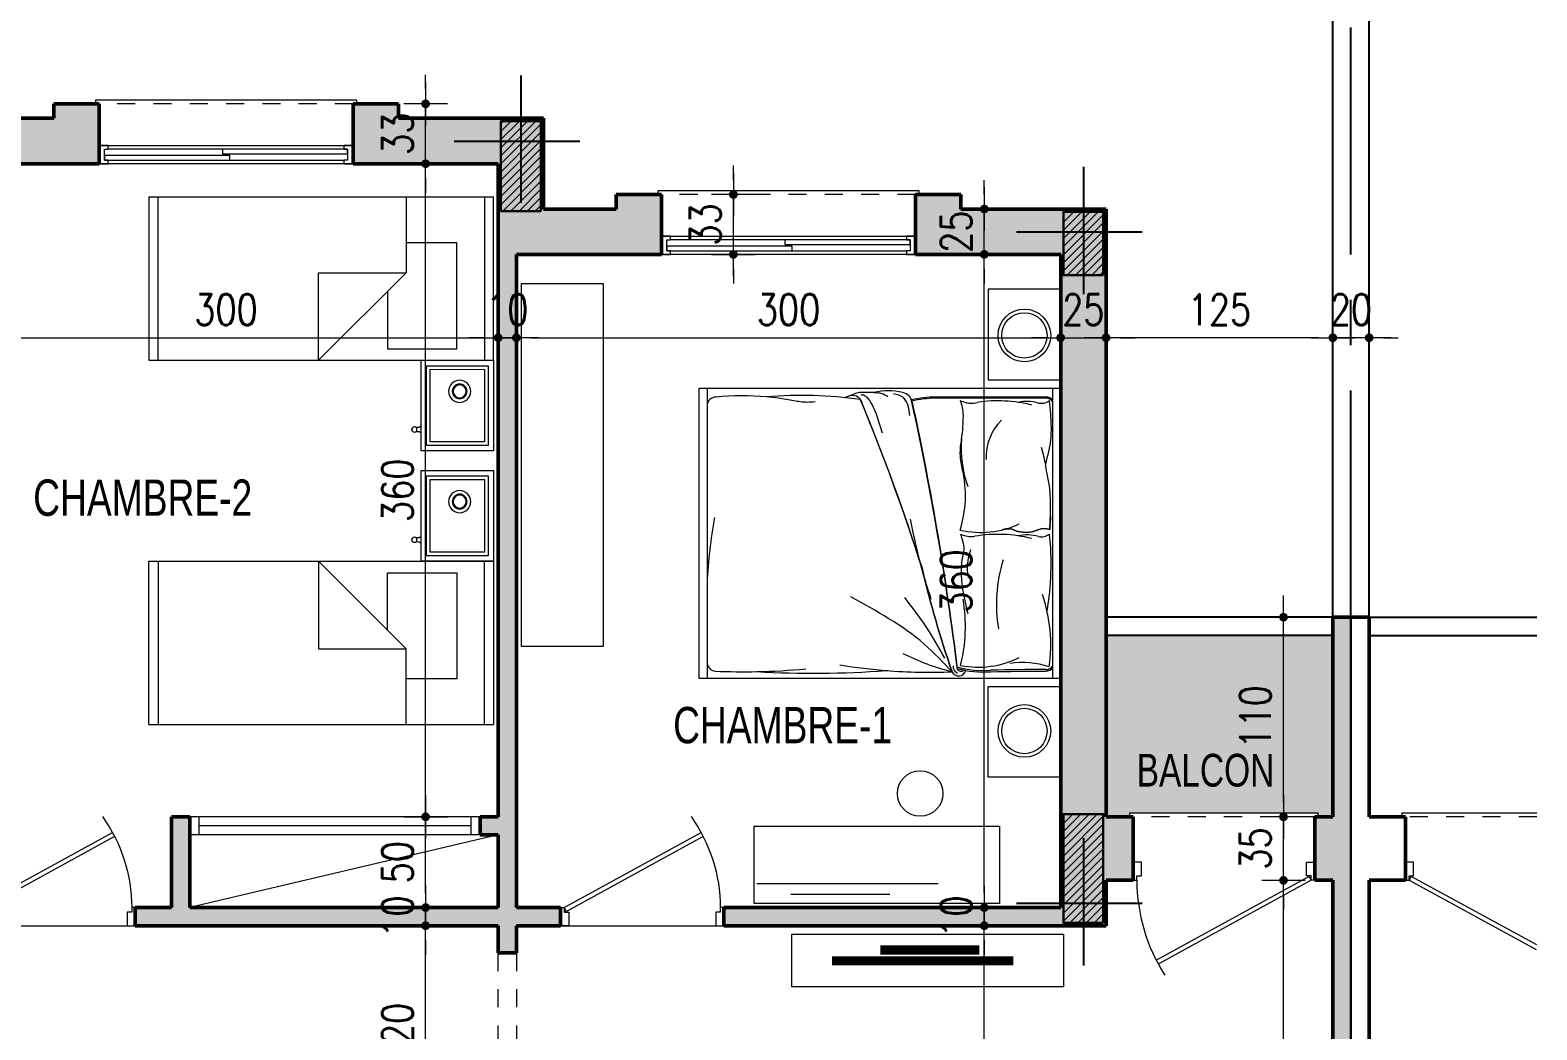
# Model space of a CAD drawing. Header units: millimetres. Extents: x 906 to 2482, y -1313 to -637.
# Drawn here: x 2038.91 to 2047.21, y -1307.18 to -1301.67 of the extents above; entities that cross this region are included whole.
import ezdxf

# ---------------------------------------------------------------- set-up
doc = ezdxf.new("R2010")
doc.units = ezdxf.units.MM
for name, pattern in [('AXES', [2, 1.25, -0.25, 0.25, -0.25]), ('CONTINU', [0]), ('HIDDEN', [0.375, 0.25, -0.125])]:
    doc.linetypes.add(name, pattern=pattern)
doc.layers.get('DEFPOINTS').update_dxf_attribs({"color": 255, "lineweight": 13})
for name, color, linetype, lineweight in [('A-signe', 7, 'Continuous', 9), ('APPUITS', 7, 'Continuous', 18), ('AXE LIMITE', 7, 'AXES', 30), ('DIM.', 4, 'Continuous', 25), ('GARD- CORP', 7, 'Continuous', 25), ('interrompu', 7, 'HIDDEN', 15), ('MENUISERIE', 7, 'Continuous', 13), ('MUR 0.25', 7, 'Continuous', 25), ('MUR 0.5', 7, 'Continuous', 50), ('POTEAUX ARCH', 7, 'Continuous', 30), ('POTEAUX HACHURE', 7, 'Continuous', 15), ('TEXTE', 7, 'Continuous', 20)]:
    doc.layers.add(name, color=color, linetype=linetype, lineweight=lineweight)
doc.layers.add('AXE', color=7, linetype='AXES')
doc.layers.add('MEUBLE', color=7, linetype='Continuous', lineweight=15, true_color=0x6a4f34)
doc.layers.add('TEINTE 3', color=7, linetype='Continuous', true_color=0x175aab)
doc.layers.add('TEINTE SC', color=7, linetype='Continuous', true_color=0xd4d4d4)
doc.styles.add('atef', font='romans.shx', dxfattribs={"width": 0.8})
doc.styles.add('STYLE4', font='swisscl.ttf')
doc.dimstyles.new('COTEXT', dxfattribs={"dimscale": 0, "dimtxt": 0.17, "dimasz": 0.08, "dimexe": 0.015, "dimexo": 0.015, "dimgap": 0.07, "dimtad": 1, "dimdec": 0, "dimlfac": 100, "dimzin": 0, "dimdsep": 46, "dimtxsty": 'atef', "dimblk": 'SIG2', "dimcen": 0.15, "dimse1": 1, "dimse2": 1, "dimclrd": 256, "dimclre": 6, "dimclrt": 2, "dimadec": 0, "dimazin": 0, "dimtfac": 0.5, "dimtdec": 0, "dimtix": 1, "dimtmove": 2, "dimatfit": 1, "dimldrblk": 'SIG2', "dimfxl": 0.18, "dimtolj": 1, "dimtzin": 0, "dimlwd": 18, "dimarcsym": 0})

# ---------------------------------------------------------------- blocks, each defined once
blk = doc.blocks.new('PORTE 0.90')
at = {"layer": 'MENUISERIE'}
for points in [[(-0.7859, 0.3911), (-0.0325, -0.0217), (-0.02, 0), (-0.7742, 0.4132)], [(-0.9, 0), (-0.88, 0), (-0.88, -0.025), (-0.855, -0.025), (-0.855, -0.1), (-0.9, -0.1)], [(0, 0), (-0.02, 0), (-0.02, -0.025), (-0.045, -0.025), (-0.045, -0.1), (0, -0.1)]]:
    blk.add_lwpolyline(points, dxfattribs=at)
blk.add_arc((-0.02, 0), 0.86, 144.36454, 180, dxfattribs=at)
blk = doc.blocks.new('SIG2')
at = {"layer": 'A-signe'}
for p, q in [((0, 1.5), (0, 0.5)), ((-1.5, 0), (-0.5, 0)), ((-0.5, 0), (0.5, 0)), ((0, 0.5), (0, -0.5)), ((0.5, 0), (1.5, 0)), ((0, -0.5), (0, -1.5))]:
    blk.add_line(p, q, dxfattribs=at)
at = {"layer": 'A-signe', "const_width": 0.3}
blk.add_lwpolyline([(-0.15, 0, 1), (0.15, 0, 1)], format="xyb", close=True, dxfattribs=at)
blk = doc.blocks.new('*D392')
at = {"layer": 'DEFPOINTS', "color": 0, "transparency": 16777216}
for p in [(2038.4888, -1302.4031), (2041.4888, -1302.4031), (2041.4888, -1303.3624)]:
    blk.add_point(p, dxfattribs=at)
at = {"layer": 'DIM.', "lineweight": 18, "transparency": 16777216}
blk.add_line((2038.5688, -1303.3624), (2041.4088, -1303.3624), dxfattribs=at)
at = {"layer": 'DIM.', "lineweight": 18, "transparency": 16777216, "xscale": 0.08, "yscale": 0.08, "zscale": 0.08, "rotation": 180}
blk.add_blockref('SIG2', (2038.4888, -1303.3624), dxfattribs=at)
at = {"layer": 'DIM.', "lineweight": 18, "transparency": 16777216, "xscale": 0.08, "yscale": 0.08, "zscale": 0.08}
blk.add_blockref('SIG2', (2041.4888, -1303.3624), dxfattribs=at)
at = {"layer": 'DIM.', "color": 2, "transparency": 16777216, "insert": (2039.9888, -1303.2074), "char_height": 0.17, "attachment_point": 5, "style": 'atef'}
blk.add_mtext('\\A1;300', dxfattribs=at)
blk = doc.blocks.new('*D393')
at = {"layer": 'DEFPOINTS', "color": 0, "transparency": 16777216}
for p in [(2041.4888, -1302.4031), (2041.5888, -1302.9031), (2041.5888, -1303.3624)]:
    blk.add_point(p, dxfattribs=at)
at = {"layer": 'DIM.', "lineweight": 18, "transparency": 16777216}
for p, q in [((2041.4088, -1303.3624), (2041.3288, -1303.3624)), ((2041.4888, -1303.3624), (2041.5888, -1303.3624)), ((2041.6688, -1303.3624), (2041.7488, -1303.3624))]:
    blk.add_line(p, q, dxfattribs=at)
at = {"layer": 'DIM.', "lineweight": 18, "transparency": 16777216, "xscale": 0.08, "yscale": 0.08, "zscale": 0.08}
blk.add_blockref('SIG2', (2041.4888, -1303.3624), dxfattribs=at)
at = {"layer": 'DIM.', "lineweight": 18, "transparency": 16777216, "xscale": 0.08, "yscale": 0.08, "zscale": 0.08, "rotation": 180}
blk.add_blockref('SIG2', (2041.5888, -1303.3624), dxfattribs=at)
at = {"layer": 'DIM.', "color": 2, "transparency": 16777216, "insert": (2041.5388, -1303.2074), "char_height": 0.17, "attachment_point": 5, "style": 'atef'}
blk.add_mtext('\\A1;10', dxfattribs=at)
blk = doc.blocks.new('*D394')
at = {"layer": 'DEFPOINTS', "color": 0, "transparency": 16777216}
for p in [(2041.5888, -1302.9031), (2044.5888, -1302.9031), (2044.5888, -1303.3624)]:
    blk.add_point(p, dxfattribs=at)
at = {"layer": 'DIM.', "lineweight": 18, "transparency": 16777216}
blk.add_line((2041.6688, -1303.3624), (2044.5088, -1303.3624), dxfattribs=at)
at = {"layer": 'DIM.', "lineweight": 18, "transparency": 16777216, "xscale": 0.08, "yscale": 0.08, "zscale": 0.08, "rotation": 180}
blk.add_blockref('SIG2', (2041.5888, -1303.3624), dxfattribs=at)
at = {"layer": 'DIM.', "lineweight": 18, "transparency": 16777216, "xscale": 0.08, "yscale": 0.08, "zscale": 0.08}
blk.add_blockref('SIG2', (2044.5888, -1303.3624), dxfattribs=at)
at = {"layer": 'DIM.', "color": 2, "transparency": 16777216, "insert": (2043.0888, -1303.2074), "char_height": 0.17, "attachment_point": 5, "style": 'atef'}
blk.add_mtext('\\A1;300', dxfattribs=at)
blk = doc.blocks.new('*D395')
at = {"layer": 'DEFPOINTS', "color": 0, "transparency": 16777216}
for p in [(2044.8388, -1302.6531), (2044.5888, -1302.9031), (2044.8388, -1303.3624)]:
    blk.add_point(p, dxfattribs=at)
at = {"layer": 'DIM.', "lineweight": 18, "transparency": 16777216}
for p, q in [((2044.5088, -1303.3624), (2044.4288, -1303.3624)), ((2044.5888, -1303.3624), (2044.8388, -1303.3624)), ((2044.9188, -1303.3624), (2044.9988, -1303.3624))]:
    blk.add_line(p, q, dxfattribs=at)
at = {"layer": 'DIM.', "lineweight": 18, "transparency": 16777216, "xscale": 0.08, "yscale": 0.08, "zscale": 0.08}
blk.add_blockref('SIG2', (2044.5888, -1303.3624), dxfattribs=at)
at = {"layer": 'DIM.', "lineweight": 18, "transparency": 16777216, "xscale": 0.08, "yscale": 0.08, "zscale": 0.08, "rotation": 180}
blk.add_blockref('SIG2', (2044.8388, -1303.3624), dxfattribs=at)
at = {"layer": 'DIM.', "color": 2, "transparency": 16777216, "insert": (2044.7138, -1303.2074), "char_height": 0.17, "attachment_point": 5, "style": 'atef'}
blk.add_mtext('\\A1;25', dxfattribs=at)
blk = doc.blocks.new('*D398')
at = {"layer": 'DEFPOINTS', "color": 0, "transparency": 16777216}
for p in [(2046.0888, -1303.3624), (2046.0888, -1303.9935), (2046.2888, -1303.9935)]:
    blk.add_point(p, dxfattribs=at)
at = {"layer": 'DIM.', "lineweight": 18, "transparency": 16777216}
for p, q in [((2046.0088, -1303.3624), (2045.9288, -1303.3624)), ((2046.2888, -1303.3624), (2046.0888, -1303.3624)), ((2046.3688, -1303.3624), (2046.4488, -1303.3624))]:
    blk.add_line(p, q, dxfattribs=at)
at = {"layer": 'DIM.', "lineweight": 18, "transparency": 16777216, "xscale": 0.08, "yscale": 0.08, "zscale": 0.08}
blk.add_blockref('SIG2', (2046.0888, -1303.3624), dxfattribs=at)
at = {"layer": 'DIM.', "lineweight": 18, "transparency": 16777216, "xscale": 0.08, "yscale": 0.08, "zscale": 0.08, "rotation": 180}
blk.add_blockref('SIG2', (2046.2888, -1303.3624), dxfattribs=at)
at = {"layer": 'DIM.', "color": 2, "transparency": 16777216, "insert": (2046.1888, -1303.2074), "char_height": 0.17, "attachment_point": 5, "style": 'atef'}
blk.add_mtext('\\A1;20', dxfattribs=at)
blk = doc.blocks.new('*D399')
at = {"layer": 'DEFPOINTS', "color": 0, "transparency": 16777216}
for p in [(2044.8388, -1303.3624), (2044.8388, -1303.9935), (2046.0888, -1303.9935)]:
    blk.add_point(p, dxfattribs=at)
at = {"layer": 'DIM.', "lineweight": 18, "transparency": 16777216}
blk.add_line((2046.0088, -1303.3624), (2044.9188, -1303.3624), dxfattribs=at)
at = {"layer": 'DIM.', "lineweight": 18, "transparency": 16777216, "xscale": 0.08, "yscale": 0.08, "zscale": 0.08, "rotation": 180}
blk.add_blockref('SIG2', (2044.8388, -1303.3624), dxfattribs=at)
at = {"layer": 'DIM.', "lineweight": 18, "transparency": 16777216, "xscale": 0.08, "yscale": 0.08, "zscale": 0.08}
blk.add_blockref('SIG2', (2046.0888, -1303.3624), dxfattribs=at)
at = {"layer": 'DIM.', "color": 2, "transparency": 16777216, "insert": (2045.4638, -1303.2074), "char_height": 0.17, "attachment_point": 5, "style": 'atef'}
blk.add_mtext('\\A1;125', dxfattribs=at)
blk = doc.blocks.new('PORTE')
at = {"layer": 'MENUISERIE'}
for p, q in [((0.02, 0), (0.8619, 0.4613)), ((0.8736, 0.4392), (0.0325, -0.0217)), ((0.0325, -0.0217), (0.02, 0))]:
    blk.add_line(p, q, dxfattribs=at)
for points in [[(0, 0), (0.02, 0), (0.02, -0.025), (0.045, -0.025), (0.045, -0.1), (0, -0.1)], [(1, 0), (0.98, 0), (0.98, -0.025), (0.955, -0.025), (0.955, -0.1), (1, -0.1)]]:
    blk.add_lwpolyline(points, dxfattribs=at)
blk.add_arc((0.02, 0), 0.96, 360, 32.95665, dxfattribs=at)
blk = doc.blocks.new('PORTE 1.00')
at = {"layer": 'MENUISERIE'}
blk.add_blockref('PORTE', (0, 0), dxfattribs=at)
blk = doc.blocks.new('*D373')
at = {"layer": 'DEFPOINTS', "color": 0, "transparency": 16777216}
for p in [(2044.1677, -1306.6031), (2044.7118, -1306.6031), (2044.0058, -1310.7531)]:
    blk.add_point(p, dxfattribs=at)
at = {"layer": 'DIM.', "lineweight": 18, "transparency": 16777216}
blk.add_line((2044.1677, -1310.6731), (2044.1677, -1306.6831), dxfattribs=at)
at = {"layer": 'DIM.', "lineweight": 18, "transparency": 16777216, "xscale": 0.08, "yscale": 0.08, "zscale": 0.08}
for p, rotation in [((2044.1677, -1306.6031), 90), ((2044.1677, -1310.7531), 270)]:
    blk.add_blockref('SIG2', p, dxfattribs=dict(at, rotation=rotation))
at = {"layer": 'DIM.', "color": 2, "transparency": 16777216, "insert": (2044.0127, -1308.6781), "char_height": 0.17, "attachment_point": 5, "rotation": 90, "style": 'atef'}
blk.add_mtext('\\A1;415', dxfattribs=at)
blk = doc.blocks.new('*D405')
at = {"layer": 'DEFPOINTS', "color": 0, "transparency": 16777216}
for p in [(2044.1677, -1306.5031), (2044.4835, -1306.5031), (2044.4992, -1306.6031)]:
    blk.add_point(p, dxfattribs=at)
at = {"layer": 'DIM.', "lineweight": 18, "transparency": 16777216}
for p, q in [((2044.1677, -1306.4231), (2044.1677, -1306.3431)), ((2044.1677, -1306.6031), (2044.1677, -1306.5031)), ((2044.1677, -1306.6831), (2044.1677, -1306.7631))]:
    blk.add_line(p, q, dxfattribs=at)
at = {"layer": 'DIM.', "lineweight": 18, "transparency": 16777216, "xscale": 0.08, "yscale": 0.08, "zscale": 0.08}
for p, rotation in [((2044.1677, -1306.5031), 270), ((2044.1677, -1306.6031), 90)]:
    blk.add_blockref('SIG2', p, dxfattribs=dict(at, rotation=rotation))
at = {"layer": 'DIM.', "color": 2, "transparency": 16777216, "insert": (2044.0127, -1306.5531), "char_height": 0.17, "attachment_point": 5, "rotation": 90, "style": 'atef'}
blk.add_mtext('\\A1;10', dxfattribs=at)
blk = doc.blocks.new('*D406')
at = {"layer": 'DEFPOINTS', "color": 0, "transparency": 16777216}
for p in [(2044.1677, -1302.9031), (2044.31, -1302.9031), (2044.4835, -1306.5031)]:
    blk.add_point(p, dxfattribs=at)
at = {"layer": 'DIM.', "lineweight": 18, "transparency": 16777216}
blk.add_line((2044.1677, -1306.4231), (2044.1677, -1302.9831), dxfattribs=at)
at = {"layer": 'DIM.', "lineweight": 18, "transparency": 16777216, "xscale": 0.08, "yscale": 0.08, "zscale": 0.08}
for p, rotation in [((2044.1677, -1302.9031), 90), ((2044.1677, -1306.5031), 270)]:
    blk.add_blockref('SIG2', p, dxfattribs=dict(at, rotation=rotation))
at = {"layer": 'DIM.', "color": 2, "transparency": 16777216, "insert": (2044.0127, -1304.7031), "char_height": 0.17, "attachment_point": 5, "rotation": 90, "style": 'atef'}
blk.add_mtext('\\A1;360', dxfattribs=at)
blk = doc.blocks.new('*D407')
at = {"layer": 'DEFPOINTS', "color": 0, "transparency": 16777216}
for p in [(2044.1677, -1302.6531), (2044.3468, -1302.6531), (2044.31, -1302.9031)]:
    blk.add_point(p, dxfattribs=at)
at = {"layer": 'DIM.', "lineweight": 18, "transparency": 16777216}
for p, q in [((2044.1677, -1302.5731), (2044.1677, -1302.4931)), ((2044.1677, -1302.9031), (2044.1677, -1302.6531)), ((2044.1677, -1302.9831), (2044.1677, -1303.0631))]:
    blk.add_line(p, q, dxfattribs=at)
at = {"layer": 'DIM.', "lineweight": 18, "transparency": 16777216, "xscale": 0.08, "yscale": 0.08, "zscale": 0.08}
for p, rotation in [((2044.1677, -1302.6531), 270), ((2044.1677, -1302.9031), 90)]:
    blk.add_blockref('SIG2', p, dxfattribs=dict(at, rotation=rotation))
at = {"layer": 'DIM.', "color": 2, "transparency": 16777216, "insert": (2044.0127, -1302.7781), "char_height": 0.17, "attachment_point": 5, "rotation": 90, "style": 'atef'}
blk.add_mtext('\\A1;25', dxfattribs=at)
blk = doc.blocks.new('*D375')
at = {"layer": 'DEFPOINTS', "color": 0, "transparency": 16777216}
for p in [(2041.0887, -1306.6031), (2041.202, -1306.6031), (2040.1932, -1307.8031)]:
    blk.add_point(p, dxfattribs=at)
at = {"layer": 'DIM.', "lineweight": 18, "transparency": 16777216}
blk.add_line((2041.0887, -1307.7231), (2041.0887, -1306.6831), dxfattribs=at)
at = {"layer": 'DIM.', "lineweight": 18, "transparency": 16777216, "xscale": 0.08, "yscale": 0.08, "zscale": 0.08}
for p, rotation in [((2041.0887, -1306.6031), 90), ((2041.0887, -1307.8031), 270)]:
    blk.add_blockref('SIG2', p, dxfattribs=dict(at, rotation=rotation))
at = {"layer": 'DIM.', "color": 2, "transparency": 16777216, "insert": (2040.9337, -1307.2031), "char_height": 0.17, "attachment_point": 5, "rotation": 90, "style": 'atef'}
blk.add_mtext('\\A1;120', dxfattribs=at)
blk = doc.blocks.new('*D376')
at = {"layer": 'DEFPOINTS', "color": 0, "transparency": 16777216}
for p in [(2041.0887, -1306.5031), (2041.2773, -1306.5031), (2041.202, -1306.6031)]:
    blk.add_point(p, dxfattribs=at)
at = {"layer": 'DIM.', "lineweight": 18, "transparency": 16777216}
for p, q in [((2041.0887, -1306.4231), (2041.0887, -1306.3431)), ((2041.0887, -1306.6031), (2041.0887, -1306.5031)), ((2041.0887, -1306.6831), (2041.0887, -1306.7631))]:
    blk.add_line(p, q, dxfattribs=at)
at = {"layer": 'DIM.', "lineweight": 18, "transparency": 16777216, "xscale": 0.08, "yscale": 0.08, "zscale": 0.08}
for p, rotation in [((2041.0887, -1306.5031), 270), ((2041.0887, -1306.6031), 90)]:
    blk.add_blockref('SIG2', p, dxfattribs=dict(at, rotation=rotation))
at = {"layer": 'DIM.', "color": 2, "transparency": 16777216, "insert": (2040.9337, -1306.5531), "char_height": 0.17, "attachment_point": 5, "rotation": 90, "style": 'atef'}
blk.add_mtext('\\A1;10', dxfattribs=at)
blk = doc.blocks.new('*D377')
at = {"layer": 'DEFPOINTS', "color": 0, "transparency": 16777216}
for p in [(2041.0887, -1306.0031), (2041.4957, -1306.0031), (2041.2619, -1306.5031)]:
    blk.add_point(p, dxfattribs=at)
at = {"layer": 'DIM.', "lineweight": 18, "transparency": 16777216}
blk.add_line((2041.0887, -1306.4231), (2041.0887, -1306.0831), dxfattribs=at)
at = {"layer": 'DIM.', "lineweight": 18, "transparency": 16777216, "xscale": 0.08, "yscale": 0.08, "zscale": 0.08}
for p, rotation in [((2041.0887, -1306.0031), 90), ((2041.0887, -1306.5031), 270)]:
    blk.add_blockref('SIG2', p, dxfattribs=dict(at, rotation=rotation))
at = {"layer": 'DIM.', "color": 2, "transparency": 16777216, "insert": (2040.9337, -1306.2531), "char_height": 0.17, "attachment_point": 5, "rotation": 90, "style": 'atef'}
blk.add_mtext('\\A1;50', dxfattribs=at)
blk = doc.blocks.new('*D408')
at = {"layer": 'DEFPOINTS', "color": 0, "transparency": 16777216}
for p in [(2040.9807, -1302.4031), (2041.0887, -1302.4031), (2041.4888, -1306.0031)]:
    blk.add_point(p, dxfattribs=at)
at = {"layer": 'DIM.', "lineweight": 18, "transparency": 16777216}
blk.add_line((2041.0887, -1305.9231), (2041.0887, -1302.4831), dxfattribs=at)
at = {"layer": 'DIM.', "lineweight": 18, "transparency": 16777216, "xscale": 0.08, "yscale": 0.08, "zscale": 0.08}
for p, rotation in [((2041.0887, -1302.4031), 90), ((2041.0887, -1306.0031), 270)]:
    blk.add_blockref('SIG2', p, dxfattribs=dict(at, rotation=rotation))
at = {"layer": 'DIM.', "color": 2, "transparency": 16777216, "insert": (2040.9337, -1304.2031), "char_height": 0.17, "attachment_point": 5, "rotation": 90, "style": 'atef'}
blk.add_mtext('\\A1;360', dxfattribs=at)
blk = doc.blocks.new('*D409')
at = {"layer": 'DEFPOINTS', "color": 0, "transparency": 16777216}
for p in [(2040.9388, -1302.0731), (2041.0887, -1302.0731), (2040.9807, -1302.4031)]:
    blk.add_point(p, dxfattribs=at)
at = {"layer": 'DIM.', "lineweight": 18, "transparency": 16777216}
for p, q in [((2041.0887, -1301.9931), (2041.0887, -1301.9131)), ((2041.0887, -1302.4031), (2041.0887, -1302.0731)), ((2041.0887, -1302.4831), (2041.0887, -1302.5631))]:
    blk.add_line(p, q, dxfattribs=at)
at = {"layer": 'DIM.', "lineweight": 18, "transparency": 16777216, "xscale": 0.08, "yscale": 0.08, "zscale": 0.08}
for p, rotation in [((2041.0887, -1302.0731), 270), ((2041.0887, -1302.4031), 90)]:
    blk.add_blockref('SIG2', p, dxfattribs=dict(at, rotation=rotation))
at = {"layer": 'DIM.', "color": 2, "transparency": 16777216, "insert": (2040.9337, -1302.2381), "char_height": 0.17, "attachment_point": 5, "rotation": 90, "style": 'atef'}
blk.add_mtext('\\A1;33', dxfattribs=at)
blk = doc.blocks.new('*D414')
at = {"layer": 'DEFPOINTS', "color": 0, "transparency": 16777216}
for p in [(2041.5888, -1306.7531), (2046.0888, -1306.7531), (2046.0888, -1307.5617)]:
    blk.add_point(p, dxfattribs=at)
at = {"layer": 'DIM.', "lineweight": 18, "transparency": 16777216}
blk.add_line((2041.6688, -1307.5617), (2046.0088, -1307.5617), dxfattribs=at)
at = {"layer": 'DIM.', "lineweight": 18, "transparency": 16777216, "xscale": 0.08, "yscale": 0.08, "zscale": 0.08, "rotation": 180}
blk.add_blockref('SIG2', (2041.5888, -1307.5617), dxfattribs=at)
at = {"layer": 'DIM.', "lineweight": 18, "transparency": 16777216, "xscale": 0.08, "yscale": 0.08, "zscale": 0.08}
blk.add_blockref('SIG2', (2046.0888, -1307.5617), dxfattribs=at)
at = {"layer": 'DIM.', "color": 2, "transparency": 16777216, "insert": (2043.8388, -1307.4067), "char_height": 0.17, "attachment_point": 5, "style": 'atef'}
blk.add_mtext('\\A1;450', dxfattribs=at)
blk = doc.blocks.new('*D415')
at = {"layer": 'DEFPOINTS', "color": 0, "transparency": 16777216}
for p in [(2046.0888, -1306.7531), (2046.2888, -1306.8027), (2046.2888, -1307.5617)]:
    blk.add_point(p, dxfattribs=at)
at = {"layer": 'DIM.', "lineweight": 18, "transparency": 16777216}
for p, q in [((2046.0088, -1307.5617), (2045.9288, -1307.5617)), ((2046.0888, -1307.5617), (2046.2888, -1307.5617)), ((2046.3688, -1307.5617), (2046.4488, -1307.5617))]:
    blk.add_line(p, q, dxfattribs=at)
at = {"layer": 'DIM.', "lineweight": 18, "transparency": 16777216, "xscale": 0.08, "yscale": 0.08, "zscale": 0.08}
blk.add_blockref('SIG2', (2046.0888, -1307.5617), dxfattribs=at)
at = {"layer": 'DIM.', "lineweight": 18, "transparency": 16777216, "xscale": 0.08, "yscale": 0.08, "zscale": 0.08, "rotation": 180}
blk.add_blockref('SIG2', (2046.2888, -1307.5617), dxfattribs=at)
at = {"layer": 'DIM.', "color": 2, "transparency": 16777216, "insert": (2046.1888, -1307.4067), "char_height": 0.17, "attachment_point": 5, "style": 'atef'}
blk.add_mtext('\\A1;20', dxfattribs=at)
blk = doc.blocks.new('*D418')
at = {"layer": 'DEFPOINTS', "color": 0, "transparency": 16777216}
for p in [(2042.6725, -1302.5731), (2042.785, -1302.5731), (2042.6725, -1302.9031)]:
    blk.add_point(p, dxfattribs=at)
at = {"layer": 'DIM.', "lineweight": 18, "transparency": 16777216}
for p, q in [((2042.785, -1302.4931), (2042.785, -1302.4131)), ((2042.785, -1302.9031), (2042.785, -1302.5731)), ((2042.785, -1302.9831), (2042.785, -1303.0631))]:
    blk.add_line(p, q, dxfattribs=at)
at = {"layer": 'DIM.', "lineweight": 18, "transparency": 16777216, "xscale": 0.08, "yscale": 0.08, "zscale": 0.08}
for p, rotation in [((2042.785, -1302.5731), 270), ((2042.785, -1302.9031), 90)]:
    blk.add_blockref('SIG2', p, dxfattribs=dict(at, rotation=rotation))
at = {"layer": 'DIM.', "color": 2, "transparency": 16777216, "insert": (2042.63, -1302.7381), "char_height": 0.17, "attachment_point": 5, "rotation": 90, "style": 'atef'}
blk.add_mtext('\\A1;33', dxfattribs=at)
blk = doc.blocks.new('A$C4AA77CC6')
at = {"linetype": 'ByBlock'}
for p, q in [((1.1226, 2.0646), (0, 0.5318)), ((1.0926, 2.0237), (1.8187, 1.4919)), ((1.8487, 1.5329), (1.1226, 2.0646)), ((1.8487, 1.5329), (0.7261, 0)), ((0.5703, 1.3105), (0.9596, 1.0253)), ((0.6745, 0.636), (0.5703, 1.3105)), ((0.9596, 1.0253), (0.6745, 0.636)), ((0.3964, 0.9656), (0.1713, 0.6582)), ((0.6526, 0.778), (0.3964, 0.9656)), ((0.1713, 0.6582), (0.6426, 0.313)), ((1.0112, 0.3894), (0.6745, 0.636)), ((0, 0.5318), (0.7261, 0)), ((0.7561, 0.041), (0.03, 0.5727)), ((0.6426, 0.313), (0.8077, 0.5384))]:
    blk.add_line(p, q, dxfattribs=at)
blk = doc.blocks.new('A$C209961D1')
at = {"linetype": 'ByBlock'}
for p, q in [((0.2363, 0.6181), (0, 0.2954)), ((0.6397, 0.3227), (0.2363, 0.6181)), ((0.2428, 0.5762), (0.0419, 0.3019)), ((0.2471, 0.5483), (0.0699, 0.3062)), ((0.5978, 0.3162), (0.2428, 0.5762)), ((0.5698, 0.3119), (0.2471, 0.5483)), ((0.5495, 0.419), (0.5679, 0.4056)), ((0, 0.2954), (0.4034, 0)), ((0.0419, 0.3019), (0.3969, 0.0419)), ((0.0699, 0.3062), (0.3926, 0.0699)), ((0.3926, 0.0699), (0.5698, 0.3119)), ((0.3969, 0.0419), (0.5978, 0.3162)), ((0.4034, 0), (0.6397, 0.3227))]:
    blk.add_line(p, q, dxfattribs=at)
for radius in [0.061, 0.041, 0.036]:
    blk.add_circle((0.2489, 0.3451), radius, dxfattribs=at)
for centre, radius, start, end in [((0.5289, 0.4255), 0.0216, 269.72365, 342.53508), ((0.5651, 0.421), 0.0157, 280.33709, 187.22817), ((0.5803, 0.3879), 0.0216, 125.03018, 197.84161)]:
    blk.add_arc(centre, radius, start, end, dxfattribs=at)
blk = doc.blocks.new('*D3570')
at = {"layer": 'DEFPOINTS', "color": 0, "transparency": 16777216}
for p in [(2045.8169, -1306.3531), (2046.0888, -1306.3531), (2046.0888, -1308.6034)]:
    blk.add_point(p, dxfattribs=at)
at = {"layer": 'DIM.', "lineweight": 18, "transparency": 16777216}
blk.add_line((2045.8169, -1308.5234), (2045.8169, -1306.4331), dxfattribs=at)
at = {"layer": 'DIM.', "lineweight": 18, "transparency": 16777216, "xscale": 0.08, "yscale": 0.08, "zscale": 0.08}
for p, rotation in [((2045.8169, -1306.3531), 90), ((2045.8169, -1308.6034), 270)]:
    blk.add_blockref('SIG2', p, dxfattribs=dict(at, rotation=rotation))
at = {"layer": 'DIM.', "color": 2, "transparency": 16777216, "insert": (2045.6619, -1307.4782), "char_height": 0.17, "attachment_point": 5, "rotation": 90, "style": 'atef'}
blk.add_mtext('\\A1;225', dxfattribs=at)
blk = doc.blocks.new('*D3571')
at = {"layer": 'DEFPOINTS', "color": 0, "transparency": 16777216}
for p in [(2045.8169, -1306.0031), (2046.0888, -1306.0031), (2046.0888, -1306.3531)]:
    blk.add_point(p, dxfattribs=at)
at = {"layer": 'DIM.', "lineweight": 18, "transparency": 16777216}
for p, q in [((2045.8169, -1305.9231), (2045.8169, -1305.8431)), ((2045.8169, -1306.3531), (2045.8169, -1306.0031)), ((2045.8169, -1306.4331), (2045.8169, -1306.5131))]:
    blk.add_line(p, q, dxfattribs=at)
at = {"layer": 'DIM.', "lineweight": 18, "transparency": 16777216, "xscale": 0.08, "yscale": 0.08, "zscale": 0.08}
for p, rotation in [((2045.8169, -1306.0031), 270), ((2045.8169, -1306.3531), 90)]:
    blk.add_blockref('SIG2', p, dxfattribs=dict(at, rotation=rotation))
at = {"layer": 'DIM.', "color": 2, "transparency": 16777216, "insert": (2045.6619, -1306.1781), "char_height": 0.17, "attachment_point": 5, "rotation": 90, "style": 'atef'}
blk.add_mtext('\\A1;35', dxfattribs=at)
blk = doc.blocks.new('*D3572')
at = {"layer": 'DEFPOINTS', "color": 0, "transparency": 16777216}
for p in [(2045.8169, -1304.903), (2046.0888, -1304.903), (2046.0888, -1306.0031)]:
    blk.add_point(p, dxfattribs=at)
at = {"layer": 'DIM.', "lineweight": 18, "transparency": 16777216}
blk.add_line((2045.8169, -1305.9231), (2045.8169, -1304.983), dxfattribs=at)
at = {"layer": 'DIM.', "lineweight": 18, "transparency": 16777216, "xscale": 0.08, "yscale": 0.08, "zscale": 0.08}
for p, rotation in [((2045.8169, -1304.903), 90), ((2045.8169, -1306.0031), 270)]:
    blk.add_blockref('SIG2', p, dxfattribs=dict(at, rotation=rotation))
at = {"layer": 'DIM.', "color": 2, "transparency": 16777216, "insert": (2045.6619, -1305.4531), "char_height": 0.17, "attachment_point": 5, "rotation": 90, "style": 'atef'}
blk.add_mtext('\\A1;110', dxfattribs=at)

msp = doc.modelspace()

# ---------------------------------------------------------------- hatches: boundary and pattern name
at = {"layer": 'POTEAUX HACHURE'}
h = msp.add_hatch(dxfattribs=at)
h.set_pattern_fill('ANSI31', color=256, scale=0.01)
h.set_pattern_definition([(45, (918.83102, -412.287687), (-0.0224506403, 0.0224506403), [])])
h.paths.add_polyline_path([(2041.7238, -1302.6642), (2041.5038, -1302.6642), (2041.5038, -1302.1681), (2041.7238, -1302.1681)])
h = msp.add_hatch(dxfattribs=at)
h.set_pattern_fill('ANSI31', color=256, scale=0.01)
h.set_pattern_definition([(45, (921.93102, -412.7877), (-0.0224506403, 0.0224506403), [])])
h.paths.add_polyline_path([(2044.8238, -1303.018), (2044.6038, -1303.018), (2044.6038, -1302.6681), (2044.8238, -1302.6681)])
h = msp.add_hatch(dxfattribs=at)
h.set_pattern_fill('ANSI31', color=256, scale=0.01)
h.set_pattern_definition([(45, (934.58102, -388.051318), (-0.0224506403, 0.0224506403), [])])
h.paths.add_polyline_path([(2044.8238, -1306.5881), (2044.6038, -1306.5881), (2044.6038, -1305.988), (2044.8238, -1305.988)])
at = {"layer": 'TEINTE 3', "linetype": 'CONTINU'}
h = msp.add_hatch(color=256, dxfattribs=at)
h.dxf.hatch_style = 1
h.paths.add_polyline_path([(2039.2888, -1302.0731), (2039.0388, -1302.0731), (2039.0388, -1302.1531), (2037.8388, -1302.1531), (2037.8388, -1302.0731), (2037.5888, -1302.0731), (2037.5888, -1302.4031), (2038.3888, -1302.4031), (2038.3888, -1306.5031), (2038.276, -1306.5031), (2038.276, -1306.6031), (2038.5888, -1306.6031), (2038.5888, -1306.5031), (2038.4888, -1306.5031), (2038.4888, -1302.4031), (2039.2888, -1302.4031)])
h = msp.add_hatch(color=256, dxfattribs=at)
h.dxf.hatch_style = 1
h.paths.add_polyline_path([(2041.7388, -1302.1531), (2040.9388, -1302.1531), (2040.9388, -1302.0731), (2040.6888, -1302.0731), (2040.6888, -1302.4031), (2041.4888, -1302.4031), (2041.4888, -1306.0031), (2041.3888, -1306.0031), (2041.3888, -1306.1031), (2041.4888, -1306.1031), (2041.4888, -1306.5031), (2039.7888, -1306.5031), (2039.7888, -1306.0031), (2039.6888, -1306.0031), (2039.6888, -1306.5031), (2039.4888, -1306.5031), (2039.4888, -1306.6031), (2041.4888, -1306.6031), (2041.4888, -1306.7531), (2041.5888, -1306.7531), (2041.5888, -1306.6031), (2041.8327, -1306.6031), (2041.8327, -1306.5031), (2041.5888, -1306.5031), (2041.5888, -1302.9031), (2042.3888, -1302.9031), (2042.3888, -1302.5731), (2042.1388, -1302.5731), (2042.1388, -1302.6531), (2041.7388, -1302.6531)])
h = msp.add_hatch(color=256, dxfattribs=at)
h.dxf.hatch_style = 1
h.paths.add_polyline_path([(2044.8388, -1302.6531), (2044.0388, -1302.6531), (2044.0388, -1302.5731), (2043.7888, -1302.5731), (2043.7888, -1302.9031), (2044.5888, -1302.9031), (2044.5888, -1306.5031), (2042.7327, -1306.5031), (2042.7327, -1306.6031), (2044.8388, -1306.6031), (2044.8388, -1306.3531), (2044.9888, -1306.3531), (2044.9888, -1306.0031), (2044.8388, -1306.0031)])
h = msp.add_hatch(color=256, dxfattribs=at)
h.dxf.hatch_style = 1
h.paths.add_polyline_path([(2046.1888, -1304.903), (2046.0888, -1304.903), (2046.0888, -1306.0031), (2045.9888, -1306.0031), (2045.9888, -1306.3531), (2046.0888, -1306.3531), (2046.0888, -1308.6034), (2045.8706, -1308.8216), (2045.9413, -1308.8923), (2046.1888, -1308.6448)])
at = {"layer": 'TEINTE SC', "linetype": 'Continuous'}
h = msp.add_hatch(color=256, dxfattribs=at)
h.dxf.hatch_style = 1
h.paths.add_polyline_path([(2046.0888, -1305.003), (2044.8388, -1305.003), (2044.8388, -1306.0031), (2044.9688, -1306.0031), (2044.9688, -1305.9831), (2046.0088, -1305.9831), (2046.0088, -1306.0031), (2046.0888, -1306.0031)])

# ---------------------------------------------------------------- linework, layer by layer
at = {"layer": 'APPUITS'}
for points in [[(2040.7088, -1302.0731), (2040.7088, -1302.0531), (2039.2688, -1302.0531), (2039.2688, -1302.0731)], [(2043.8088, -1302.5731), (2043.8088, -1302.5531), (2042.3688, -1302.5531), (2042.3688, -1302.5731)], [(2046.0088, -1306.0031), (2046.0088, -1305.9831), (2044.9688, -1305.9831), (2044.9688, -1306.0031)], [(2047.2133, -1305.9831), (2046.4688, -1305.9831), (2046.4688, -1306.0031)]]:
    msp.add_lwpolyline(points, dxfattribs=at)
at = {"layer": 'AXE'}
for p, q in [((2046.1888, -1304.903), (2046.1888, -1293.6723)), ((2041.6138, -1301.9161), (2041.6138, -1302.6191)), ((2041.2454, -1302.2781), (2041.9387, -1302.2781)), ((2044.7138, -1302.4199), (2044.7138, -1303.1229)), ((2044.3454, -1302.7781), (2045.0387, -1302.7781)), ((2044.7138, -1306.1199), (2044.7138, -1306.8229)), ((2044.3454, -1306.4781), (2045.0387, -1306.4781))]:
    msp.add_line(p, q, dxfattribs=at)
at = {"layer": 'AXE LIMITE', "linetype": 'CONTINU'}
msp.add_lwpolyline([(2039.2888, -1312.0531), (2042.5391, -1312.0531), (2042.5391, -1310.8531), (2044.9888, -1310.8531), (2044.9888, -1309.8448), (2046.1888, -1308.6448), (2046.1888, -1304.903)], dxfattribs=at)
at = {"layer": 'GARD- CORP'}
for p, q in [((2046.0888, -1304.903), (2044.8388, -1304.903)), ((2046.2888, -1304.903), (2047.2133, -1304.903)), ((2046.0888, -1305.003), (2044.8388, -1305.003)), ((2046.2888, -1305.003), (2047.2133, -1305.003))]:
    msp.add_line(p, q, dxfattribs=at)
at = {"layer": 'interrompu', "ltscale": 0.2}
for p, q in [((2040.6888, -1302.0731), (2039.2888, -1302.0731)), ((2043.7888, -1302.5731), (2042.3888, -1302.5731)), ((2045.9888, -1306.0031), (2044.9888, -1306.0031)), ((2047.2133, -1306.0031), (2046.4888, -1306.0031)), ((2041.4888, -1307.6531), (2041.4888, -1306.7531)), ((2041.5888, -1306.7531), (2041.5888, -1307.6531))]:
    msp.add_line(p, q, dxfattribs=at)
at = {"layer": 'MENUISERIE'}
for p, q in [((2039.2888, -1302.3031), (2040.6888, -1302.3031)), ((2040.6388, -1302.3231), (2039.3388, -1302.3231)), ((2040.6888, -1302.4031), (2039.2888, -1302.4031)), ((2039.3388, -1302.3831), (2040.6388, -1302.3831)), ((2042.3888, -1302.8031), (2043.7888, -1302.8031)), ((2043.7388, -1302.8231), (2042.4388, -1302.8231)), ((2043.7888, -1302.9031), (2042.3888, -1302.9031)), ((2042.4388, -1302.8831), (2043.7388, -1302.8831)), ((2041.3888, -1306.0031), (2039.7888, -1306.0031)), ((2039.8388, -1306.0031), (2039.8388, -1306.1031)), ((2041.3388, -1306.0031), (2041.3388, -1306.1031)), ((2041.3388, -1306.0531), (2039.8388, -1306.0531)), ((2041.3888, -1306.1031), (2039.7888, -1306.1031)), ((2041.4888, -1306.1031), (2039.7888, -1306.5031)), ((2038.5888, -1306.6031), (2039.4888, -1306.6031)), ((2041.8327, -1306.6031), (2042.7327, -1306.6031))]:
    msp.add_line(p, q, dxfattribs=at)
at = {"layer": 'MENUISERIE', "extrusion": (0, 0, -1)}
for points in [[(-2039.2888, -1302.3031), (-2039.2888, -1302.4031), (-2039.3388, -1302.4031), (-2039.3388, -1302.3831), (-2039.3188, -1302.3831), (-2039.3188, -1302.3231), (-2039.3388, -1302.3231), (-2039.3388, -1302.3031), (-2039.3388, -1302.3031)], [(-2039.3188, -1302.3581), (-2039.3188, -1302.3831), (-2040.0088, -1302.3831), (-2040.0088, -1302.3581), (-2040.0088, -1302.3581)], [(-2039.9688, -1302.3231), (-2039.9688, -1302.3481), (-2040.6588, -1302.3481), (-2040.6588, -1302.3231), (-2040.6588, -1302.3231)], [(-2040.6888, -1302.3031), (-2040.6388, -1302.3031), (-2040.6388, -1302.3231), (-2040.6588, -1302.3231), (-2040.6588, -1302.3831), (-2040.6388, -1302.3831), (-2040.6388, -1302.4031), (-2040.6888, -1302.4031), (-2040.6888, -1302.4031)], [(-2042.3888, -1302.8031), (-2042.3888, -1302.9031), (-2042.4388, -1302.9031), (-2042.4388, -1302.8831), (-2042.4188, -1302.8831), (-2042.4188, -1302.8231), (-2042.4388, -1302.8231), (-2042.4388, -1302.8031), (-2042.4388, -1302.8031)], [(-2042.4188, -1302.8581), (-2042.4188, -1302.8831), (-2043.1088, -1302.8831), (-2043.1088, -1302.8581), (-2043.1088, -1302.8581)], [(-2043.0688, -1302.8231), (-2043.0688, -1302.8481), (-2043.7588, -1302.8481), (-2043.7588, -1302.8231), (-2043.7588, -1302.8231)], [(-2043.7888, -1302.8031), (-2043.7388, -1302.8031), (-2043.7388, -1302.8231), (-2043.7588, -1302.8231), (-2043.7588, -1302.8831), (-2043.7388, -1302.8831), (-2043.7388, -1302.9031), (-2043.7888, -1302.9031), (-2043.7888, -1302.9031)]]:
    msp.add_lwpolyline(points, close=True, dxfattribs=at)
at = {"layer": 'MENUISERIE'}
for points in [[(2046.4888, -1306.3531), (2046.5088, -1306.3531), (2046.5088, -1306.3281), (2046.5338, -1306.3281), (2046.5338, -1306.2531), (2046.4888, -1306.2531)], [(2047.2133, -1306.7081), (2046.5213, -1306.3314), (2046.5088, -1306.3531), (2047.2103, -1306.7349)]]:
    msp.add_lwpolyline(points, dxfattribs=at)
at = {"layer": 'MEUBLE'}
for p, q in [((2044.5068, -1303.6957), (2043.8984, -1303.6957)), ((2044.5463, -1305.1718), (2044.5463, -1303.7155))]:
    msp.add_line(p, q, dxfattribs=at)
for points in [[(2041.6169, -1303.0639), (2042.0669, -1303.0639), (2042.0669, -1305.0639), (2041.6169, -1305.0639)], [(2044.5888, -1303.5953), (2044.5888, -1303.0953), (2044.1888, -1303.0953), (2044.1888, -1303.5953)], [(2044.5888, -1303.6397), (2044.5888, -1305.2399), (2042.5973, -1305.2399), (2042.5973, -1303.6397)], [(2042.5973, -1305.2399), (2042.5973, -1303.6397), (2042.6398, -1303.6397), (2042.6398, -1305.2399)], [(2044.5888, -1303.6397), (2044.5888, -1305.2399), (2044.5463, -1305.2399), (2044.5463, -1303.6397)], [(2044.5888, -1305.2843), (2044.5888, -1305.7843), (2044.1888, -1305.7843), (2044.1888, -1305.2843)], [(2044.2514, -1306.481), (2042.8993, -1306.481), (2042.8993, -1306.0552), (2044.2514, -1306.0552)], [(2043.1072, -1306.6501), (2044.604, -1306.6501), (2044.604, -1306.9404), (2043.1072, -1306.9404)]]:
    msp.add_lwpolyline(points, close=True, dxfattribs=at)
for points in [[(2043.9901, -1305.2033, -0.024856), (2043.8247, -1304.632, 0.021038), (2043.4875, -1303.7094, 0.035808), (2043.4844, -1303.7031, 0.054874), (2042.9667, -1303.6886, 0.045967), (2042.6892, -1303.6891, 0.414214), (2042.6398, -1303.7385), (2042.6398, -1305.151, 0.389277), (2042.6849, -1305.2002, 0.015971), (2042.9141, -1305.2028, 0.032364), (2043.6263, -1305.1968, 0.030742)], [(2043.9901, -1305.2033, 0.684956), (2044.0662, -1305.1968, -0.005428), (2044.0553, -1305.1947, -0.693798), (2044.0187, -1305.1821, 0.021985), (2043.7705, -1303.7177, 0.293862), (2043.7181, -1303.6641, 0.113732), (2043.5604, -1303.6644), (2043.565, -1303.6644, -0.029665), (2043.5776, -1303.6644), (2043.4806, -1303.6644, 0.08857), (2043.4635, -1303.6675), (2043.4247, -1303.6818, -0.418916), (2043.4884, -1303.7118, -0.020991), (2043.8247, -1304.632, 0.024856)], [(2044.5068, -1305.2004, 0.236068), (2044.5463, -1305.1806), (2044.5463, -1303.7089, 0.236068), (2044.5068, -1303.6891), (2043.8984, -1303.6891, 0.05303), (2043.7665, -1303.7049, -0.049043), (2043.7705, -1303.7179, -0.022031), (2044.0191, -1305.1858, 0.091009), (2044.2022, -1305.2033, -0.005577)], [(2044.2861, -1304.4165, -0.009104), (2044.2683, -1304.4212, -0.054264)]]:
    msp.add_lwpolyline(points, format="xyb", close=True, dxfattribs=at)
for points in [[(2044.0629, -1304.2407, -0.007035), (2044.0628, -1304.2648)], [(2044.5327, -1304.3471, -0.012603), (2044.5286, -1304.4193, 0.20311), (2044.4651, -1304.4207, -0.208424), (2044.3317, -1304.4222, 0.138052), (2044.2861, -1304.4165, -0.009104), (2044.2683, -1304.4212, -0.054264), (2044.2861, -1304.4165, -0.138052), (2044.3317, -1304.4222, 0.208424), (2044.4651, -1304.4207, -0.20311), (2044.5286, -1304.4193)]]:
    msp.add_lwpolyline(points, format="xyb", dxfattribs=at)
for points in [[(2042.9145, -1306.37), (2043.9145, -1306.37)], [(2043.1015, -1306.4298), (2043.6475, -1306.4298)]]:
    msp.add_lwpolyline(points, dxfattribs=at)
at = {"layer": 'MEUBLE', "const_width": 0.05}
for points in [[(2044.141, -1306.7373), (2043.5951, -1306.7373)], [(2044.3281, -1306.7971), (2043.3281, -1306.7971)]]:
    msp.add_lwpolyline(points, dxfattribs=at)
at = {"layer": 'MEUBLE'}
for centre, radius in [((2044.3888, -1303.3497), 0.1451), ((2044.3888, -1303.3497), 0.1251), ((2044.3888, -1305.5299), 0.1451), ((2044.3888, -1305.5299), 0.1251), ((2043.8142, -1305.8745), 0.1255)]:
    msp.add_circle(centre, radius, dxfattribs=at)
for centre, radius, start, end in [((2043.9068, -1304.3235), 0.6279, 90.76871, 102.91096), ((2043.7027, -1303.7382), 0.0692, 11.43213, 22.66302), ((2027.5882, -1307.242), 16.5602, 7.16313, 12.26349), ((2043.709, -1303.8133), 0.3445, 4.12382, 17.64024), ((2044.0373, -1303.7089), 0.000000529, 288.43058, 197.64024), ((2044.0967, -1303.585), 0.1379, 244.55328, 284.39991), ((2044.2429, -1304.4685), 0.7583, 75.74005, 98.48502), ((2044.4033, -1303.9316), 0.2183, 74.80127, 102.68804), ((2044.4812, -1303.6447), 0.0789, 254.80123, 305.62124), ((2044.5068, -1303.7451), 0.0494, 36.8699, 90), ((2044.4685, -1304.0223), 0.291, 134.99017, 182.17052), ((2044.6652, -1303.9719), 0.6247, 175.07746, 199.65674), ((2043.0981, -1304.3422), 1.4353, 11.03979, 15.10752), ((2045.4162, -1304.8518), 2.7799, 169.66152, 177.15821), ((2047.0988, -1303.7369), 3.3968, 190.59723, 198.30214), ((2044.1486, -1303.9314), 0.5042, 257.01381, 294.88205), ((2044.0948, -1304.3316), 0.1269, 243.03506, 279.62888), ((2044.2429, -1305.2044), 0.7583, 75.74005, 99.6304), ((2044.4037, -1304.6741), 0.225, 73.78582, 102.41793), ((2044.4812, -1304.3806), 0.0789, 259.2657, 305.62124), ((2043.0079, -1304.6104), 1.5283, 350.2205, 6.22311), ((2044.3272, -1304.6288), 0.2537, 157.61749, 192.85197), ((2045.0529, -1304.8305), 0.8186, 162.7298, 189.56797), ((2043.1854, -1304.9543), 0.8784, 345.89915, 9.85617), ((2043.6757, -1305.0559), 0.8587, 351.98537, 18.97076), ((2043.7772, -1302.8115), 2.3887, 260.21427, 266.63328), ((2044.0367, -1305.1734), 0.0409, 175.50112, 247.39481), ((2044.1583, -1304.6872), 0.5092, 254.14429, 274.94463), ((2044.1355, -1304.6761), 0.5019, 258.71088, 296.66813), ((2044.3752, -1305.6629), 0.51, 72.80093, 97.53892), ((2044.5068, -1305.1421), 0.0494, 270, 323.1301), ((2042.8411, -1301.6148), 3.5888, 271.16578, 275.48735), ((2044.4854, -1318.8471), 13.6555, 89.91037, 91.1885)]:
    msp.add_arc(centre, radius, start, end, dxfattribs=at)
for points in [[(2043.2359, -1303.7156), (2043.1927, -1303.7185), (2043.1187, -1303.7102), (2043.033, -1303.6961), (2042.9667, -1303.6886)], [(2043.4048, -1303.6891), (2043.417, -1303.6846), (2043.4247, -1303.6818)], [(2043.488, -1303.676), (2043.5058, -1303.6794), (2043.5265, -1303.6975), (2043.576, -1303.7949), (2043.6049, -1303.8863)], [(2043.5776, -1303.6644), (2043.6027, -1303.669), (2043.6365, -1303.6865)], [(2043.7572, -1303.7907), (2043.7482, -1303.7396), (2043.7235, -1303.6944), (2043.6668, -1303.6709)], [(2044.5286, -1304.4193), (2044.5167, -1304.124), (2044.5073, -1304.0698), (2044.522, -1303.9981), (2044.5272, -1303.7089)], [(2044.0353, -1304.4227), (2044.0622, -1304.2838), (2044.0508, -1304.1032), (2044.0362, -1304.0173), (2044.0489, -1303.8695), (2044.0526, -1303.7885)], [(2044.0373, -1304.4447), (2044.0534, -1304.543), (2044.0489, -1304.5654), (2044.0405, -1304.6691), (2044.0769, -1304.8828)], [(2043.9901, -1305.2033), (2043.8368, -1305.0513), (2043.4315, -1304.7911)], [(2043.9504, -1305.1293), (2043.8481, -1304.9567), (2043.7296, -1304.7948)], [(2043.718, -1305.1029), (2043.8514, -1305.1603), (2043.9901, -1305.2033)]]:
    msp.add_spline(points, degree=3, dxfattribs=at)
at = {"layer": 'MUR 0.25'}
for p, q in [((2046.0888, -1304.903), (2046.0888, -1293.875)), ((2046.2888, -1304.903), (2046.2888, -1293.875)), ((2046.2888, -1304.903), (2046.2888, -1297.4184)), ((2046.0888, -1304.903), (2046.0888, -1297.5369))]:
    msp.add_line(p, q, dxfattribs=at)
at = {"layer": 'MUR 0.5'}
for p, q in [((2039.0388, -1302.1531), (2039.0388, -1302.0731)), ((2039.0388, -1302.0731), (2039.2888, -1302.0731)), ((2039.2888, -1302.0731), (2039.2888, -1302.4031)), ((2040.6888, -1302.4031), (2040.6888, -1302.0731)), ((2040.6888, -1302.0731), (2040.9388, -1302.0731)), ((2040.9388, -1302.0731), (2040.9388, -1302.1531)), ((2039.0388, -1302.1531), (2037.8388, -1302.1531)), ((2040.9388, -1302.1531), (2041.7388, -1302.1531)), ((2041.7388, -1302.153), (2041.7388, -1302.6531)), ((2039.2888, -1302.4031), (2038.4888, -1302.4031)), ((2041.4888, -1302.4031), (2040.6888, -1302.4031)), ((2041.4888, -1302.403), (2041.4888, -1306.0031)), ((2042.1388, -1302.6531), (2042.1388, -1302.5731)), ((2042.1388, -1302.5731), (2042.3888, -1302.5731)), ((2042.3888, -1302.5731), (2042.3888, -1302.9031)), ((2043.7888, -1302.9031), (2043.7888, -1302.5731)), ((2043.7888, -1302.5731), (2044.0388, -1302.5731)), ((2044.0388, -1302.5731), (2044.0388, -1302.6531)), ((2042.1388, -1302.6531), (2041.7388, -1302.6531)), ((2044.0388, -1302.6531), (2044.8388, -1302.6531)), ((2044.8388, -1302.6531), (2044.8388, -1306.0031)), ((2041.5888, -1302.9031), (2041.5888, -1306.5031)), ((2042.3888, -1302.9031), (2041.5888, -1302.9031)), ((2044.5888, -1302.9031), (2043.7888, -1302.9031)), ((2044.5888, -1302.9031), (2044.5888, -1306.5031)), ((2046.0888, -1304.903), (2046.0888, -1306.0031)), ((2046.0888, -1304.903), (2046.2888, -1304.903)), ((2046.2888, -1304.903), (2046.2888, -1306.0031)), ((2039.6888, -1306.0031), (2039.7888, -1306.0031)), ((2039.6888, -1306.0031), (2039.6888, -1306.5031)), ((2039.7888, -1306.0031), (2039.7888, -1306.5031)), ((2041.3888, -1306.0031), (2041.3888, -1306.1031)), ((2041.3888, -1306.0031), (2041.4888, -1306.0031)), ((2044.9888, -1306.0031), (2044.8388, -1306.0031)), ((2044.9888, -1306.0031), (2044.9888, -1306.3531)), ((2046.0888, -1306.0031), (2045.9888, -1306.0031)), ((2045.9888, -1306.0031), (2045.9888, -1306.3531)), ((2046.4888, -1306.0031), (2046.2888, -1306.0031)), ((2046.4888, -1306.0031), (2046.4888, -1306.3531)), ((2041.3888, -1306.1031), (2041.4888, -1306.1031)), ((2041.4888, -1306.1031), (2041.4888, -1306.5031)), ((2044.8388, -1306.3531), (2044.8388, -1306.6031)), ((2044.9888, -1306.3531), (2044.8388, -1306.3531)), ((2046.0888, -1306.3531), (2045.9888, -1306.3531)), ((2046.0888, -1306.3531), (2046.0888, -1308.6034)), ((2046.2888, -1306.3531), (2046.4888, -1306.3531)), ((2046.2888, -1306.3531), (2046.2888, -1308.6034)), ((2039.4888, -1306.5031), (2039.4888, -1306.6031)), ((2039.4888, -1306.5031), (2039.6888, -1306.5031)), ((2039.7888, -1306.5031), (2041.4888, -1306.5031)), ((2041.5888, -1306.5031), (2041.8327, -1306.5031)), ((2041.8327, -1306.5031), (2041.8327, -1306.6031)), ((2042.7327, -1306.5031), (2044.5888, -1306.5031)), ((2042.7327, -1306.5031), (2042.7327, -1306.6031)), ((2039.4888, -1306.6031), (2041.4888, -1306.6031)), ((2041.4888, -1306.6031), (2041.4888, -1306.7531)), ((2041.5888, -1306.6031), (2041.5888, -1306.7531)), ((2041.5888, -1306.6031), (2041.8327, -1306.6031)), ((2042.7327, -1306.6031), (2044.8388, -1306.6031)), ((2041.4888, -1306.7531), (2041.5888, -1306.7531))]:
    msp.add_line(p, q, dxfattribs=at)
at = {"layer": 'POTEAUX ARCH'}
for points in [[(2041.7238, -1302.6642), (2041.5038, -1302.6642), (2041.5038, -1302.1681), (2041.7238, -1302.1681)], [(2044.8238, -1303.018), (2044.6038, -1303.018), (2044.6038, -1302.6681), (2044.8238, -1302.6681)], [(2044.8238, -1306.5881), (2044.6038, -1306.5881), (2044.6039, -1305.988), (2044.8239, -1305.988)]]:
    msp.add_lwpolyline(points, close=True, dxfattribs=at)

# ---------------------------------------------------------------- block references
at = {"layer": 'MENUISERIE', "xscale": -1}
for p in [(2038.5888, -1306.5031), (2041.8327, -1306.5031)]:
    msp.add_blockref('PORTE 0.90', p, dxfattribs=at)
at = {"layer": 'MENUISERIE', "rotation": 180}
msp.add_blockref('PORTE 1.00', (2045.9888, -1306.3531), dxfattribs=at)
at = {"layer": 'MEUBLE', "rotation": 126.2173682448366}
msp.add_blockref('A$C4AA77CC6', (2041.8925, -1303.1723), dxfattribs=at)
at = {"layer": 'MEUBLE', "xscale": -1}
for name, p, rotation in [('A$C209961D1', (2041.7018, -1303.6611), 53.7826317551564), ('A$C4AA77CC6', (2041.8925, -1304.9084), 53.78263175516337), ('A$C209961D1', (2041.7018, -1304.2688), 53.7826317551564)]:
    msp.add_blockref(name, p, dxfattribs=dict(at, rotation=rotation))

# ---------------------------------------------------------------- texts
at = {"layer": 'TEXTE', "color": 7, "style": 'STYLE4'}
for s, height, p in [('CHAMBRE-2', 0.2, (2038.9261, -1304.3438)), ('CHAMBRE-1', 0.2, (2042.4529, -1305.5976)), ('BALCON', 0.18, (2045.0077, -1305.8361))]:
    msp.add_text(s, height=height, dxfattribs=at).set_placement(p)

# ---------------------------------------------------------------- dimensions: what is measured, and where the dimension line sits
at = {"layer": 'DIM.'}
for base, p1, p2, picture, middle in [((2041.0887, -1302.0731), (2040.9807, -1302.4031), (2040.9388, -1302.0731), '*D409', (2040.9337, -1302.2381)), ((2041.0887, -1302.4031), (2041.4888, -1306.0031), (2040.9807, -1302.4031), '*D408', (2040.9337, -1304.2031)), ((2042.785, -1302.5731), (2042.6725, -1302.9031), (2042.6725, -1302.5731), '*D418', (2042.63, -1302.7381)), ((2044.1677, -1302.6531), (2044.31, -1302.9031), (2044.3468, -1302.6531), '*D407', (2044.0127, -1302.7781)), ((2044.1677, -1302.9031), (2044.4835, -1306.5031), (2044.31, -1302.9031), '*D406', (2044.0127, -1304.7031)), ((2045.8169, -1304.903), (2046.0888, -1306.0031), (2046.0888, -1304.903), '*D3572', (2045.6619, -1305.4531)), ((2045.8169, -1306.0031), (2046.0888, -1306.3531), (2046.0888, -1306.0031), '*D3571', (2045.6619, -1306.1781)), ((2041.0887, -1306.0031), (2041.2619, -1306.5031), (2041.4957, -1306.0031), '*D377', (2040.9337, -1306.2531)), ((2045.8169, -1306.3531), (2046.0888, -1308.6034), (2046.0888, -1306.3531), '*D3570', (2045.6619, -1307.4782)), ((2041.0887, -1306.5031), (2041.202, -1306.6031), (2041.2773, -1306.5031), '*D376', (2040.9337, -1306.5531)), ((2044.1677, -1306.5031), (2044.4992, -1306.6031), (2044.4835, -1306.5031), '*D405', (2044.0127, -1306.5531)), ((2041.0887, -1306.6031), (2040.1932, -1307.8031), (2041.202, -1306.6031), '*D375', (2040.9337, -1307.2031)), ((2044.1677, -1306.6031), (2044.0058, -1310.7531), (2044.7118, -1306.6031), '*D373', (2044.0127, -1308.6781))]:
    dim = msp.add_linear_dim(base=base, p1=p1, p2=p2, angle=90, dimstyle='COTEXT', override={"dimscale": 1}, dxfattribs=at)
    dim.commit()
    dim.dimension.update_dxf_attribs({"geometry": picture, "text_midpoint": middle})
for base, p1, p2, picture, middle in [((2041.4888, -1303.3624), (2038.4888, -1302.4031), (2041.4888, -1302.4031), '*D392', (2039.9888, -1303.2074)), ((2041.5888, -1303.3624), (2041.4888, -1302.4031), (2041.5888, -1302.9031), '*D393', (2041.5388, -1303.2074)), ((2044.8388, -1303.3624), (2044.5888, -1302.9031), (2044.8388, -1302.6531), '*D395', (2044.7138, -1303.2074)), ((2044.5888, -1303.3624), (2041.5888, -1302.9031), (2044.5888, -1302.9031), '*D394', (2043.0888, -1303.2074)), ((2044.8388, -1303.3624), (2046.0888, -1303.9935), (2044.8388, -1303.9935), '*D399', (2045.4638, -1303.2074)), ((2046.0888, -1303.3624), (2046.2888, -1303.9935), (2046.0888, -1303.9935), '*D398', (2046.1888, -1303.2074)), ((2046.0888, -1307.5617), (2041.5888, -1306.7531), (2046.0888, -1306.7531), '*D414', (2043.8388, -1307.4067)), ((2046.2888, -1307.5617), (2046.0888, -1306.7531), (2046.2888, -1306.8027), '*D415', (2046.1888, -1307.4067))]:
    dim = msp.add_linear_dim(base=base, p1=p1, p2=p2, dimstyle='COTEXT', override={"dimscale": 1}, dxfattribs=at)
    dim.commit()
    dim.dimension.update_dxf_attribs({"geometry": picture, "text_midpoint": middle})

doc.saveas('drawing.dxf')
